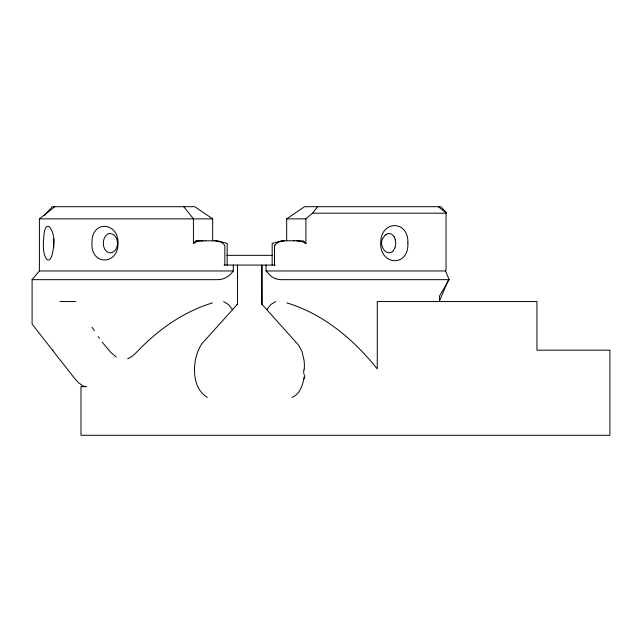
<?xml version="1.0" encoding="UTF-8"?>
<svg xmlns="http://www.w3.org/2000/svg" width="642" height="642" viewBox="0 0 642 642"><rect width="100%" height="100%" fill="white"/><g stroke="black" fill="none" stroke-linecap="round" stroke-linejoin="round"><path stroke-width="0.96" d="M261.872 304.188L261.872 265.074L261.992 304.324M304.172 374.936L304.196 374.262M53.767 238.487L53.743 247.603M303.955 377.608L304.003 377.175M303.778 378.876C302.462 386.043 299.389 394.605 291.958 397.39M395.151 247.403L395.745 243.286L395.231 239.233M395.039 247.772L392.639 251.608M448.084 280.53L439.529 300.801M382.624 238.607C379.029 244.73 385.184 256.463 392.575 251.664M227.18 265.074L227.18 243.462L217.59 240.822L200.481 240.822A15.777 15.328 72.5 0 0 199.044 241.031C197.423 240.461 192.833 244.666 193.884 242.724M439.529 301.547L439.529 295.938L449.159 279.663L445.556 270.964L446.038 269.921L446.038 213.192M382.64 238.567L385.264 235.028M274.848 245.308L274.848 245.308A4.582 4.55 -88.8 0 1 275.169 244.754L275.193 244.722M266.823 309.685L270.812 304.541L275.715 301.555M193.892 242.7L196.187 240.806M233.295 265.074L233.295 270.964C229.892 275.964 224.178 279.663 218.015 279.663L32.1 279.663L32.1 324.082L74.649 378.499L78.621 382.809L82.794 385.794A15.889 11.235 -90 0 0 85.747 386.644L86.325 386.653L80.988 386.653L80.988 435.292L609.9 435.292L609.9 350.179L536.953 350.179L536.953 301.547L377.271 301.547L377.271 368.933C353.782 339.49 323.367 313.914 286.805 302.88M275.249 244.642L278.853 241.946L284.607 240.758M312.558 213.192L317.67 206.708M32.1 279.663L39.395 270.964L39.395 218.866L54.811 206.708M44.539 215.407L52.251 206.708L194.815 206.708L212.671 218.866L212.671 240.814M236.818 304.918L201.957 343.639C192.054 357.875 190.257 387.608 207.39 397.39M236.93 304.79L237.355 304.324M286.677 218.866L305.921 218.866L312.405 213.192L446.655 213.192L440.821 206.708L304.533 206.708L286.677 218.866L286.677 240.654M385.328 234.972L386.307 234.298M386.348 234.282L388.418 233.528M127.67 358.774C134.234 356.029 138.447 349.77 143.575 345.179C163.068 326.329 186.324 310.784 212.446 302.912M197.19 241.52L197.752 241.344M281.316 241.135L281.782 241.039M109.228 233.519C100.874 235.783 101.428 252.932 110.833 252.844C120.632 250.813 119.107 233.158 109.317 233.511M388.522 233.511L391.732 234.113L394.172 236.649M202.005 240.886L203.049 240.758M297.992 240.902L303.666 240.959L305.921 243.647L301.997 241.472L297.415 240.758L281.702 240.83L272.168 243.462L272.168 265.074M293.691 240.798L294.148 240.758M196.243 240.79L201.973 240.886M39.395 218.866L212.671 218.866M226.722 255.347L272.545 255.347M224.066 265.074L275.282 265.074M39.395 270.964L233.295 270.964M266.053 265.074L266.053 270.964L445.556 270.964M449.159 279.663L281.332 279.663A12.054 8.852 9.1 0 1 276.229 278.837L275.707 278.644M59.963 301.547L75.804 301.547M52.492 350.179L53.101 350.179M214.741 240.758L220.262 241.841A11.058 10.906 74.8 0 1 221.089 242.219L223.504 243.928A6.179 6.123 85.8 0 1 223.865 244.337L223.986 244.482A5.024 4.984 87.5 0 1 224.291 244.931L224.379 245.083A4.109 4.077 89.2 0 1 224.62 245.581L224.628 245.613A3.459 3.435 89.5 0 1 224.796 246.191L224.796 246.215A2.969 2.945 89.9 0 1 224.844 246.528L224.844 246.56A3.234 3.21 90 0 1 224.852 246.833L224.861 265.074M297.96 240.902L296.299 240.758M205.44 240.798L205.657 240.798M223.633 301.555L228.536 304.541L232.524 309.685M219.395 241.52L219.837 241.673M116.186 357.056L110.296 351.896L102.295 342.226M438.309 206.708L446.607 213.192M261.92 304.236L298.755 345.34L301.933 351.455L304.051 360.322A60.115 52.066 0 0 1 304.364 367.176L304.276 369.76M183.781 206.708L193.427 218.866L193.427 243.647M98.258 336.577L99.47 338.278M266.053 270.964L270.434 275.667A16.515 12.294 8.5 0 0 275.659 278.724M92.047 327.203L94.27 330.566M394.204 236.713L394.549 237.388M394.565 237.412L395.199 239.137M305.921 218.866L305.921 243.647M274.487 265.074L274.487 246.833A3.475 3.451 -89.7 0 1 274.8 245.421M237.476 265.074L237.476 304.188M304.139 377.777A16.451 7.68 82 0 1 303.947 379.061M304.838 375.522A17.358 6.227 86 0 1 304.613 377.978M303.754 369.76A18.032 2.191 90 0 1 303.706 373.427M53.808 242.949C52.098 271.751 41.136 259.785 43.712 239.129C44.338 215.656 54.779 228.897 53.808 242.949M407.871 242.933C409.211 267.754 379.253 265.627 380.722 242.307C381.155 219.813 408.834 220.086 407.871 242.933M118.016 242.949C118.61 265.708 90.057 265.788 92.015 242.395C91.541 219.997 118.473 221.907 118.016 242.949"/></g></svg>
